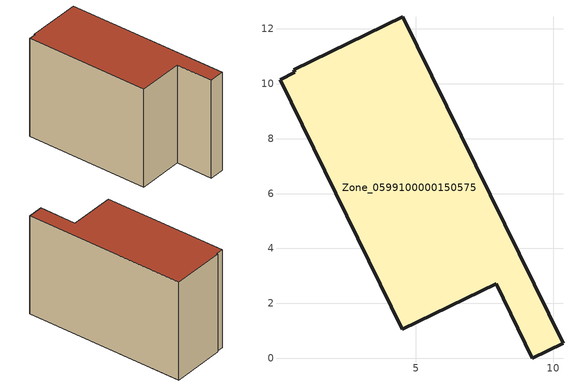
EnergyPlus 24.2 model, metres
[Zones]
Zone_0599100000150575
 floor ground (C_G): 9.24,0 7.92,2.71 4.5,1.05 0.05,10.14 0.59,10.41 0.55,10.51 4.52,12.44 10.36,0.54 z0
 wall outside (C_F): 7.92,2.71 9.24,0 10.36,0.54 4.52,12.44 0.55,10.51 0.59,10.41 0.05,10.14 4.5,1.05 7.92,2.71 z0:8.31
 roof outside (C_R): 0.59,10.41 0.05,10.14 4.5,1.05 7.92,2.71 9.24,0 10.36,0.54 4.52,12.44 0.55,10.51 z8.31
[BUILDING]
Pand.0599100000150575: North Axis=0; Terrain=City; Loads Convergence Tolerance Value=0.04; Temperature Convergence Tolerance Value=0.4; Solar Distribution=FullExterior; Maximum Number of Warmup Days=25; Minimum Number of Warmup Days=1
[Site:Location]
Rotterdam.The.Hague.AP_ZH_NLD Design_Conditions: Latitude=51.96; Longitude=4.45; Time Zone=1; Elevation=-4.5
[SITE:GROUNDTEMPERATURE:BUILDINGSURFACE]
18, 18, 18, 18, 18, 18, 18, 18, 18, 18, 18, 18
[MATERIAL] Thermal Absorptance=0.9; Solar Absorptance=0.7; Visible Absorptance=0.7
Name | Roughness | Thickness | Conductivity | Density | Specific Heat
G.TI.1946-1964 | MediumSmooth | 0.15 | 1 | 540 | 1210
F.TI.1946-1964 | Rough | 0.3 | 0.857143 | 1920 | 840
R.TI.1946-1964 | MediumRough | 0.2 | 0.277778 | 1500 | 1000
[CONSTRUCTION]
C_G: G.TI.1946-1964
C_F: F.TI.1946-1964
C_R: R.TI.1946-1964
[ZONE]
Zone_0599100000150575: Type=1; Multiplier=1; Ceiling Height=Autocalculate; Volume=Autocalculate; Floor Area=autocalculate; Part of Total Floor Area=Yes
[ZONEINFILTRATION:DESIGNFLOWRATE]
Infil_Zone_0599100000150575: Zone or ZoneList or Space or SpaceList=Zone_0599100000150575; Schedule=AlwaysOn; Design Flow Rate Calculation Method=Flow/Area; Flow Rate per Floor Area=0.003; Constant Term Coefficient=1; Temperature Term Coefficient=0; Velocity Term Coefficient=0; Velocity Squared Term Coefficient=0
[HVACTEMPLATE:ZONE:IDEALLOADSAIRSYSTEM]
Zone_0599100000150575: Maximum Heating Supply Air Temperature=50; Minimum Cooling Supply Air Temperature=13; Maximum Heating Supply Air Humidity Ratio=0.0156; Minimum Cooling Supply Air Humidity Ratio=0.0077; Heating Limit=NoLimit; Cooling Limit=NoLimit; Dehumidification Control Type=ConstantSensibleHeatRatio; Cooling Sensible Heat Ratio=0.7; Dehumidification Setpoint=60; Humidification Control Type=None; Humidification Setpoint=30; Outdoor Air Method=None; Outdoor Air Flow Rate per Person=0.00944; Outdoor Air Flow Rate per Zone Floor Area=0; Outdoor Air Flow Rate per Zone=0; Demand Controlled Ventilation Type=None; Outdoor Air Economizer Type=NoEconomizer; Heat Recovery Type=None; Sensible Heat Recovery Effectiveness=0.7; Latent Heat Recovery Effectiveness=0.65
[ZONECONTROL:THERMOSTAT]
ThermostatControl_Zone_0599100000150575: Zone or ZoneList=Zone_0599100000150575; Control Type Schedule=DualSetpointControlType; Control 1=Thermostat_Zone_0599100000150575; Temperature Difference Between Cutout And Setpoint=0
[THERMOSTATSETPOINT:DUALSETPOINT]
Thermostat_Zone_0599100000150575: Heating Setpoint Temperature Schedule=HeatingSetpoint_Zone_0599100000150575; Cooling Setpoint Temperature Schedule=CoolingSetpoint_Zone_0599100000150575
[SCHEDULE:COMPACT]
HeatingSetpoint_Zone_0599100000150575: Through: 12/31, For: AllDays, Until: 24:00, 21
CoolingSetpoint_Zone_0599100000150575: Through: 12/31, For: AllDays, Until: 24:00, 24
DualSetpointControlType: Through: 12/31, For: AllDays, Until: 24:00, 4
AlwaysOn: Through: 12/31, For: AllDays, Until: 24:00, 1
